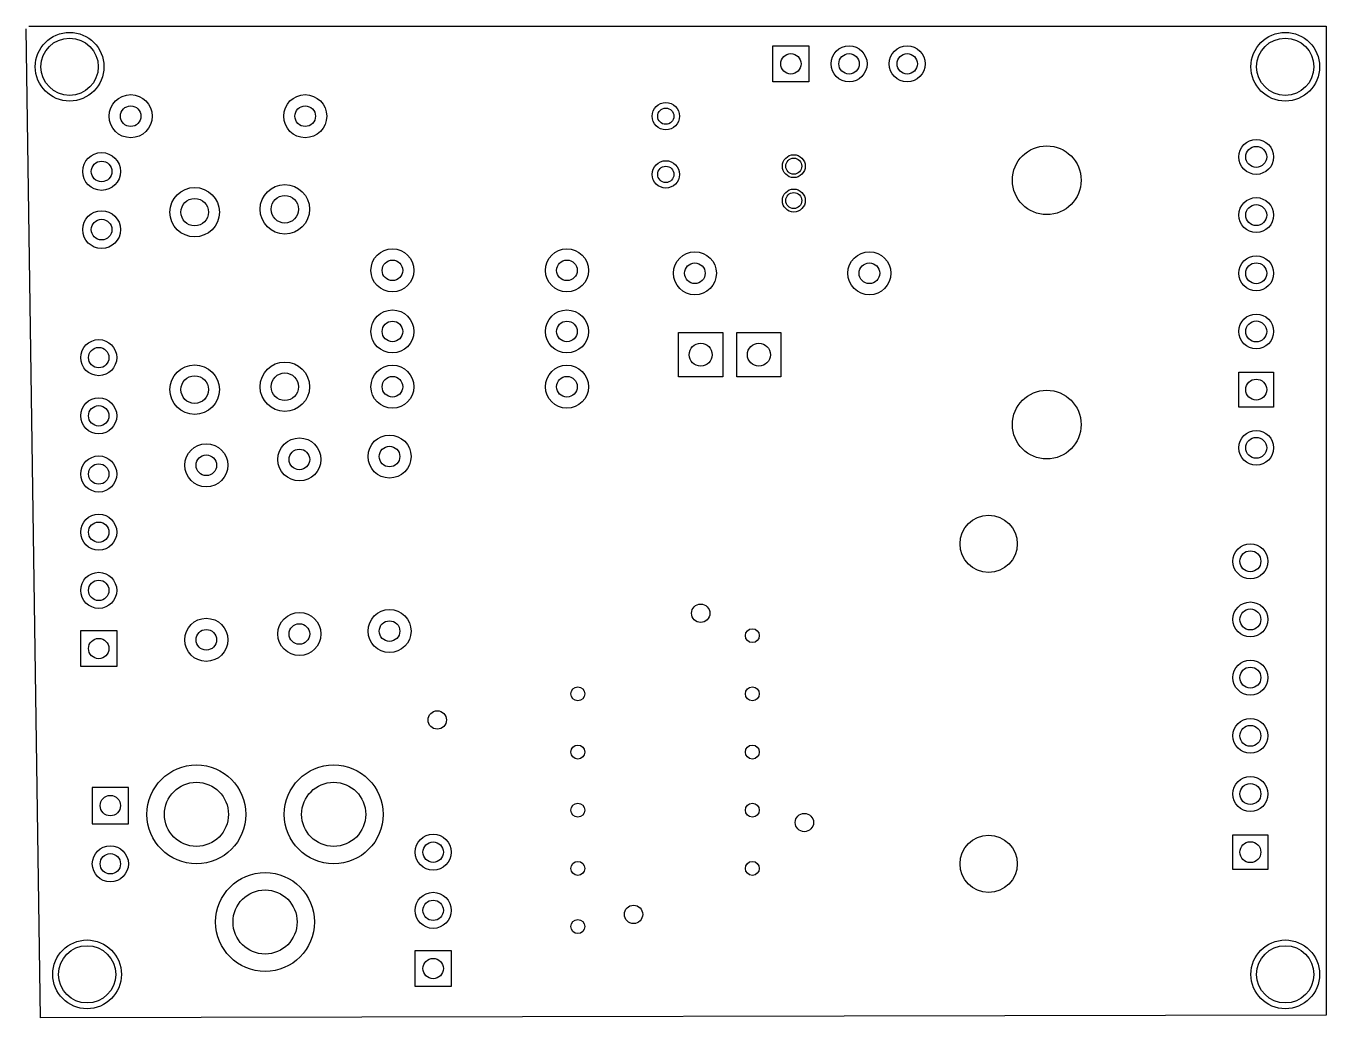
# Model space of a CAD drawing. Header units: millimetres. Extents: x 67.8 to 124.6, y -89.2 to -45.8.
import ezdxf

# ---------------------------------------------------------------- set-up
doc = ezdxf.new("R2010")
doc.units = ezdxf.units.MM

msp = doc.modelspace()

# ---------------------------------------------------------------- linework, layer by layer
msp.add_lwpolyline([(67.945, -45.847), (124.587, -45.847), (124.587, -89.027), (68.453, -89.154), (67.818, -45.974)])
for points in [[(100.4316, -46.7106), (102.0064, -46.7106), (102.0064, -48.2854), (100.4316, -48.2854)], [(96.3168, -61.1632), (96.3168, -59.2328), (98.2472, -59.2328), (98.2472, -61.1632)], [(98.8568, -61.1632), (98.8568, -59.2328), (100.7872, -59.2328), (100.7872, -61.1632)], [(122.301, -62.484), (120.777, -62.484), (120.777, -60.96), (122.301, -60.96)], [(70.2056, -73.8124), (70.2056, -72.2376), (71.7804, -72.2376), (71.7804, -73.8124)], [(70.7136, -80.6704), (72.2884, -80.6704), (72.2884, -79.0956), (70.7136, -79.0956)], [(122.047, -82.677), (120.523, -82.677), (120.523, -81.153), (122.047, -81.153)], [(84.8106, -87.7824), (84.8106, -86.2076), (86.3854, -86.2076), (86.3854, -87.7824)]]:
    msp.add_lwpolyline(points, close=True)
for centre, radius in [((69.723, -47.625), 1.499997), ((69.723, -47.625), 1.25001), ((122.809, -47.625), 1.499997), ((122.809, -47.625), 1.25001), ((101.219, -47.498), 0.4445), ((103.759, -47.498), 0.7874), ((103.759, -47.498), 0.4445), ((106.299, -47.498), 0.7874), ((106.299, -47.498), 0.4445), ((72.39, -49.784), 0.9398), ((72.39, -49.784), 0.44958), ((80.01, -49.784), 0.9398), ((80.01, -49.784), 0.44958), ((95.758, -49.784), 0.5969), ((95.758, -49.784), 0.3556), ((112.395, -52.578), 1.499997), ((121.539, -51.562), 0.762), ((71.12, -52.197), 0.8255), ((101.346, -51.96586), 0.499999), ((101.346, -51.96586), 0.350012), ((121.539, -51.562), 0.4572), ((71.12, -52.197), 0.450012), ((95.758, -52.324), 0.5969), ((95.758, -52.324), 0.3556), ((79.121, -53.848), 1.0795), ((75.184, -53.975), 1.0795), ((79.121, -53.848), 0.599999), ((101.346, -53.467), 0.499999), ((101.346, -53.467), 0.350012), ((121.539, -54.102), 0.762), ((71.12, -54.737), 0.8255), ((75.184, -53.975), 0.599999), ((121.539, -54.102), 0.4572), ((71.12, -54.737), 0.450012), ((83.82, -56.515), 0.9398), ((91.44, -56.515), 0.9398), ((83.82, -56.515), 0.44958), ((91.44, -56.515), 0.44958), ((97.028, -56.642), 0.9398), ((97.028, -56.642), 0.44958), ((104.648, -56.642), 0.9398), ((104.648, -56.642), 0.44958), ((121.539, -56.642), 0.762), ((121.539, -56.642), 0.4572), ((83.82, -59.182), 0.9398), ((91.44, -59.182), 0.9398), ((121.539, -59.182), 0.762), ((83.82, -59.182), 0.44958), ((91.44, -59.182), 0.44958), ((121.539, -59.182), 0.4572), ((70.993, -60.325), 0.7874), ((70.993, -60.325), 0.4445), ((97.282, -60.198), 0.50038), ((99.822, -60.198), 0.50038), ((75.184, -61.722), 1.0795), ((79.121, -61.595), 1.0795), ((83.82, -61.595), 0.9398), ((91.44, -61.595), 0.9398), ((75.184, -61.722), 0.599999), ((79.121, -61.595), 0.599999), ((83.82, -61.595), 0.44958), ((91.44, -61.595), 0.44958), ((121.539, -61.722), 0.4572), ((112.395, -63.246), 1.499997), ((70.993, -62.865), 0.7874), ((70.993, -62.865), 0.4445), ((121.539, -64.262), 0.762), ((75.692, -65.024), 0.9398), ((79.756, -64.77), 0.9398), ((83.693, -64.643), 0.9398), ((121.539, -64.262), 0.4572), ((70.993, -65.405), 0.7874), ((75.692, -65.024), 0.44958), ((79.756, -64.77), 0.44958), ((83.693, -64.643), 0.44958), ((70.993, -65.405), 0.4445), ((70.993, -67.945), 0.7874), ((70.993, -67.945), 0.4445), ((109.855, -68.453), 1.25001), ((121.285, -69.215), 0.762), ((121.285, -69.215), 0.4572), ((70.993, -70.485), 0.7874), ((70.993, -70.485), 0.4445), ((79.756, -72.39), 0.9398), ((83.693, -72.263), 0.9398), ((97.282, -71.48322), 0.399999), ((121.285, -71.755), 0.762), ((121.285, -71.755), 0.4572), ((75.692, -72.644), 0.9398), ((79.756, -72.39), 0.44958), ((83.693, -72.263), 0.44958), ((70.993, -73.025), 0.4445), ((75.692, -72.644), 0.44958), ((99.536504, -72.462644), 0.305003), ((121.285, -74.295), 0.762), ((121.285, -74.295), 0.4572), ((91.916504, -75.002644), 0.305003), ((99.536504, -75.002644), 0.305003), ((85.7758, -76.14158), 0.399999), ((121.285, -76.835), 0.762), ((121.285, -76.835), 0.4572), ((91.916504, -77.542644), 0.305003), ((99.536504, -77.542644), 0.305003), ((75.2602, -80.264), 2.159), ((81.2546, -80.264), 2.159), ((75.2602, -80.264), 1.399997), ((81.2546, -80.264), 1.399997), ((121.285, -79.375), 0.762), ((71.501, -79.883), 0.4445), ((121.285, -79.375), 0.4572), ((91.916504, -80.082644), 0.305003), ((99.536504, -80.082644), 0.305003), ((101.80828, -80.6196), 0.399999), ((85.598, -81.915), 0.7874), ((109.855, -82.423), 1.25001), ((71.501, -82.423), 0.7874), ((85.598, -81.915), 0.4445), ((121.285, -81.915), 0.4572), ((71.501, -82.423), 0.4445), ((78.2574, -84.963), 2.159), ((91.916504, -82.622644), 0.305003), ((99.536504, -82.622644), 0.305003), ((78.2574, -84.963), 1.399997), ((85.598, -84.455), 0.7874), ((85.598, -84.455), 0.4445), ((94.3483, -84.6328), 0.399999), ((91.916504, -85.162644), 0.305003), ((70.485, -87.249), 1.499997), ((70.485, -87.249), 1.25001), ((122.809, -87.249), 1.499997), ((122.809, -87.249), 1.25001), ((85.598, -86.995), 0.4445)]:
    msp.add_circle(centre, radius)

doc.saveas('drawing.dxf')
